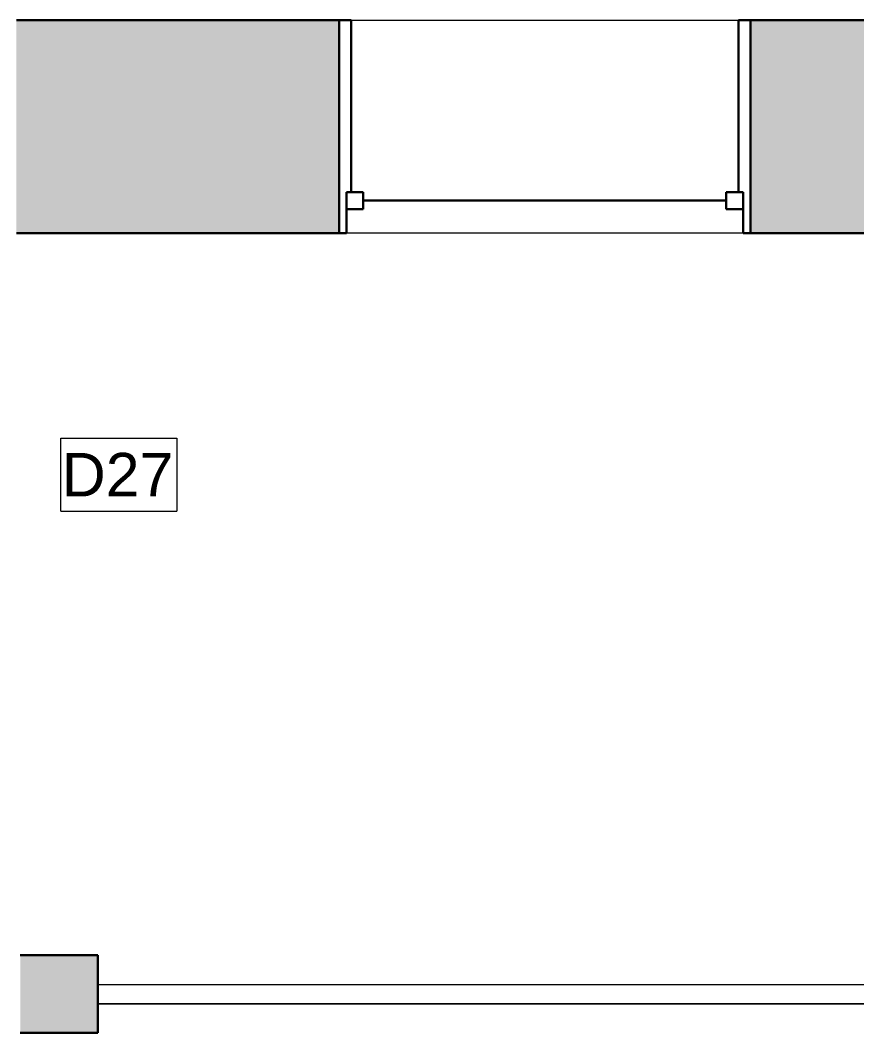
# Model space of a CAD drawing. Header units: inches. Extents: x -1176 to 1551, y -3558 to 978.
# Drawn here: x 890.9 to 977.3, y 9.3 to 113.9 of the extents above; entities that cross this region are included whole.
import ezdxf

# ---------------------------------------------------------------- set-up
doc = ezdxf.new("R2010")
doc.units = ezdxf.units.IN
doc.header["$MEASUREMENT"] = 0
for name, color, linetype, lineweight in [('A-ANNO-KEYN', 231, 'Continuous', 9), ('A-COLS', 52, 'Continuous', 18), ('A-FLOR-HRAL', 11, 'Continuous', 18), ('A-GLAZ', 151, 'Continuous', 18), ('A-WALL', 113, 'Continuous', 18), ('A-WALL-PATT', 111, 'Continuous', 18)]:
    doc.layers.add(name, color=color, linetype=linetype, lineweight=lineweight)
doc.styles.add('Arial', font='arial.ttf', dxfattribs={"height": 4.5})

# ---------------------------------------------------------------- blocks, each defined once
blk = doc.blocks.new('Top Rail Type - Top Rail_Internal_-5011479-1st Floor Demo')
at = {"layer": 'A-FLOR-HRAL', "lineweight": 9}
for p, q in [((898.9, 14.32), (1060.27, 14.32)), ((1060.27, 12.32), (898.9, 12.32))]:
    blk.add_line(p, q, dxfattribs=at)
blk = doc.blocks.new('Top Rail Type - Top Rail_Internal_-V4-1st Floor Demo')
at = {"layer": 'A-FLOR-HRAL', "lineweight": 9}
for p, q in [((898.9, 14.32), (1060.27, 14.32)), ((898.9, 12.32), (1060.27, 12.32))]:
    blk.add_line(p, q, dxfattribs=at)
blk = doc.blocks.new('Double Hung - side window 3_ 6_5_ x 5_ 6_ 2-5312470-1st Floor Demo')
at = {"layer": 'A-GLAZ', "color": 8, "lineweight": 30}
for p, q in [((-21.25, 11), (-20.5, 11)), ((-20.5, 6.75), (-20.5, 11)), ((20.5, 6.75), (20.5, 11)), ((21.25, 11), (20.5, 11)), ((-20.5, 8.5), (-20.5, 6.75)), ((-20.5, 8.5), (-18.75, 8.5)), ((-18.75, 8.5), (-18.75, 6.75)), ((18.75, 8.5), (18.75, 6.75)), ((20.5, 8.5), (18.75, 8.5)), ((20.5, 8.5), (20.5, 6.75)), ((-18.75, 7.625), (18.75, 7.625)), ((-20.5, 6.75), (-18.75, 6.75)), ((-20.5, 6.75), (-20, 6.75)), ((-20, -11), (-20, 6.75)), ((20.5, 6.75), (18.75, 6.75)), ((20, 6.75), (20.5, 6.75)), ((20, 6.75), (20, -11)), ((-20, -11), (-21.25, -11)), ((20, -11), (21.25, -11))]:
    blk.add_line(p, q, dxfattribs=at)
blk = doc.blocks.new('Keynote Tag - Keynote Number - Boxed-135510-1st Floor Demo')
at = {"layer": 'A-ANNO-KEYN'}
for p, q in [((-0.125, -0.0792), (-0.125, 0.0781)), ((-0.125, 0.0781), (0.125, 0.0781)), ((0.125, 0.0781), (0.125, -0.0792)), ((-0.125, -0.0792), (0.125, -0.0792))]:
    blk.add_line(p, q, dxfattribs=at)

msp = doc.modelspace()

# ---------------------------------------------------------------- hatches: boundary and pattern name
at = {"layer": 'A-COLS'}
msp.add_hatch(color=250, dxfattribs=at).paths.add_polyline_path([(890.9, 9.32), (898.9, 9.32), (898.9, 17.32), (890.9, 17.32)], flags=0)
at = {"layer": 'A-WALL-PATT', "lineweight": 9}
h = msp.add_hatch(color=7, dxfattribs=at)
h.paths.add_polyline_path([(1120.83, 91.89), (1120.83, 113.89), (1049.4, 113.89), (1049.4, 91.89)], flags=0)
h.paths.add_polyline_path([(1229.49, 91.89), (1263.74, 91.89), (1263.74, 113.89), (1161.83, 113.89), (1161.83, 91.89), (1221.49, 91.89)], flags=0)
h.paths.add_polyline_path([(966.34, 91.89), (1006.9, 91.89), (1006.9, 113.89), (966.34, 113.89), (966.34, 112.56)], flags=0)
h.paths.add_polyline_path([(1329.15, 91.89), (1329.15, 113.89), (1290.24, 113.89), (1290.24, 91.89), (1312.05, 91.89)], flags=0)
h.paths.add_polyline_path([(562.75, 91.89), (635.43, 91.89), (635.43, 113.89), (562.75, 113.89)], flags=0)
h.paths.add_polyline_path([(747.85, 91.89), (756.84, 91.89), (756.84, 113.89), (677.93, 113.89), (677.93, 91.89)], flags=0)
h.paths.add_polyline_path([(890.51, 91.89), (923.84, 91.89), (923.84, 113.89), (890.51, 113.89), (890.51, 112.56)], flags=0)
h.paths.add_polyline_path([(799.34, 91.89), (848.01, 91.89), (848.01, 113.89), (799.34, 113.89), (799.34, 112.56)], flags=0)
h.paths.add_polyline_path([(520.25, 91.89), (520.25, 113.89), (480.78, 113.89), (480.78, 91.89)], flags=0)

# ---------------------------------------------------------------- linework, layer by layer
at = {"layer": 'A-COLS', "color": 8, "lineweight": 30}
for p, q in [((898.9, 17.32), (890.9, 17.32)), ((898.9, 9.32), (898.9, 17.32)), ((890.9, 9.32), (898.9, 9.32))]:
    msp.add_line(p, q, dxfattribs=at)
at = {"layer": 'A-WALL', "color": 8, "lineweight": 30}
for p, q in [((923.84, 113.89), (890.51, 113.89)), ((923.84, 91.89), (923.84, 113.89)), ((1006.9, 113.89), (966.34, 113.89)), ((966.34, 113.89), (966.34, 91.89)), ((890.51, 91.89), (923.84, 91.89)), ((966.34, 91.89), (1006.9, 91.89))]:
    msp.add_line(p, q, dxfattribs=at)
at = {"layer": 'A-WALL', "lineweight": 9}
for p, q in [((923.84, 113.89), (966.34, 113.89)), ((966.34, 91.89), (923.84, 91.89))]:
    msp.add_line(p, q, dxfattribs=at)

# ---------------------------------------------------------------- block references
at = {"layer": 'A-ANNO-KEYN', "xscale": 47.99999999999997, "yscale": 47.99999999999997, "zscale": 47.99999999999997}
msp.add_blockref('Keynote Tag - Keynote Number - Boxed-135510-1st Floor Demo', (901.08, 66.99), dxfattribs=at)
at = {"layer": 'A-FLOR-HRAL', "lineweight": 9}
for name in ['Top Rail Type - Top Rail_Internal_-5011479-1st Floor Demo', 'Top Rail Type - Top Rail_Internal_-V4-1st Floor Demo']:
    msp.add_blockref(name, (0, 0), dxfattribs=at)
at = {"layer": 'A-GLAZ', "rotation": 180}
msp.add_blockref('Double Hung - side window 3_ 6_5_ x 5_ 6_ 2-5312470-1st Floor Demo', (945.09, 102.89), dxfattribs=at)

# ---------------------------------------------------------------- texts
at = {"layer": 'A-ANNO-KEYN', "insert": (895.19, 69.21), "char_height": 4.5, "width": 14.0895, "attachment_point": 1, "style": 'Arial'}
msp.add_mtext('D27', dxfattribs=at)

doc.saveas('drawing.dxf')
